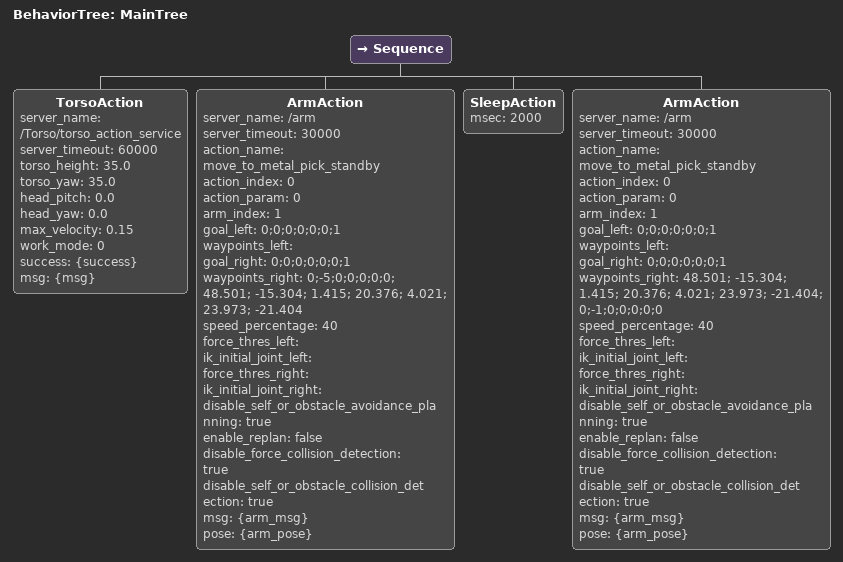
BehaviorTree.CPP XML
<?xml version="1.0" encoding="UTF-8"?>
<root BTCPP_format="4"
      main_tree_to_execute="MainTree">
    <BehaviorTree ID="MainTree">
            <Sequence>
                <TorsoAction server_name="/Torso/torso_action_service"
                            server_timeout="60000"
                            torso_height="35.0"
                            torso_yaw="35.0"
                            head_pitch="0.0"
                            head_yaw="0.0"
                            max_velocity="0.15"
                            work_mode="0"
                            success="{success}"
                            msg="{msg}"/>
                  <ArmAction server_name="/arm"
                            server_timeout="30000"
                            action_name="move_to_metal_pick_standby"
                            action_index="0"
                            action_param="0"
                            arm_index="1"
                            goal_left="0;0;0;0;0;0;1"
                            waypoints_left=""
                            goal_right="0;0;0;0;0;0;1"
                            waypoints_right="0;-5;0;0;0;0;0;
                                              48.501; -15.304; 1.415; 20.376; 4.021; 23.973; -21.404
                                              "
                            speed_percentage="40"
                            force_thres_left=""
                            ik_initial_joint_left=""
                            force_thres_right=""
                            ik_initial_joint_right=""
                            disable_self_or_obstacle_avoidance_planning="true"
                            enable_replan="false"
                            disable_force_collision_detection="true"
                            disable_self_or_obstacle_collision_detection="true"
                            msg="{arm_msg}"
                            pose="{arm_pose}"/>

                <!-- shake 16-20: 16(Xiafan), 17(Lukou), 18(Fenghuang), 19(Pony), 20(NiShu)-->

                <SleepAction msec="2000"/>

                <ArmAction server_name="/arm"
                            server_timeout="30000"
                            action_name="move_to_metal_pick_standby"
                            action_index="0"
                            action_param="0"
                            arm_index="1"
                            goal_left="0;0;0;0;0;0;1"
                            waypoints_left=""
                            goal_right="0;0;0;0;0;0;1"
                            waypoints_right="48.501; -15.304; 1.415; 20.376; 4.021; 23.973; -21.404;
                                             0;-1;0;0;0;0;0
                                              "
                            speed_percentage="40"
                            force_thres_left=""
                            ik_initial_joint_left=""
                            force_thres_right=""
                            ik_initial_joint_right=""
                            disable_self_or_obstacle_avoidance_planning="true"
                            enable_replan="false"
                            disable_force_collision_detection="true"
                            disable_self_or_obstacle_collision_detection="true"
                            msg="{arm_msg}"
                            pose="{arm_pose}"/>
            </Sequence>
    </BehaviorTree>
</root>
